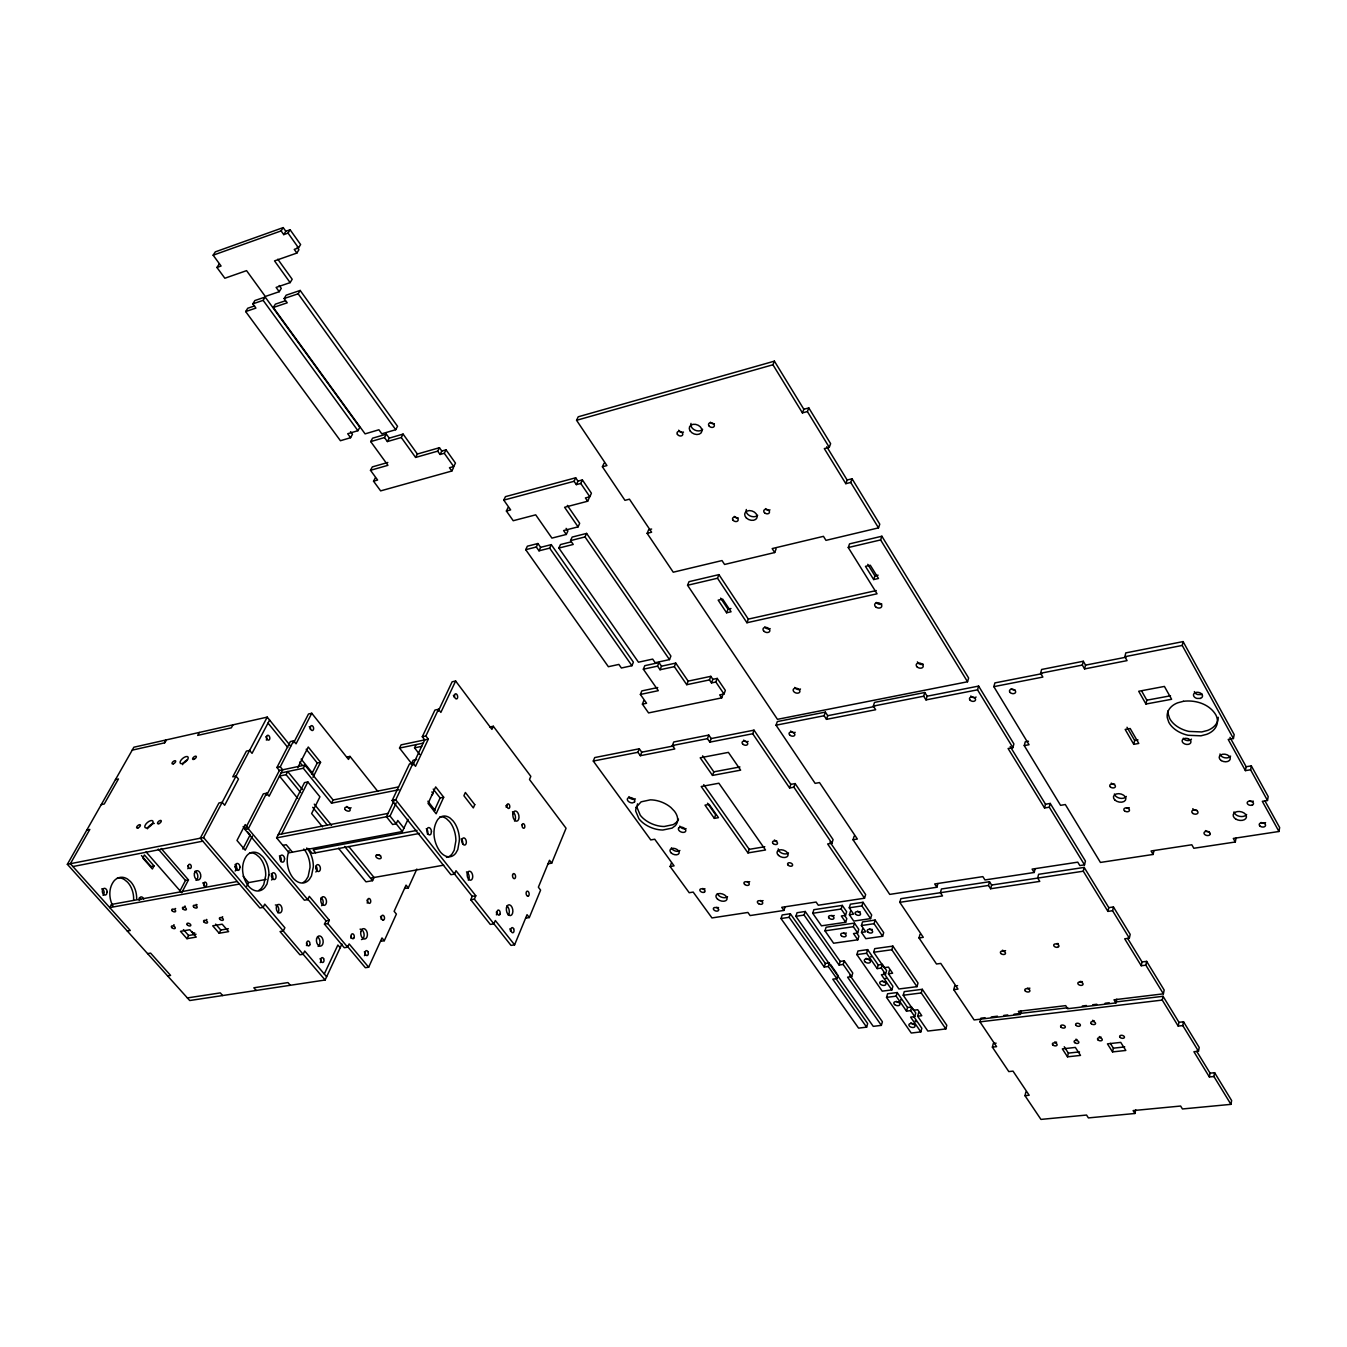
<?xml version="1.0" encoding="UTF-8"?>
<svg xmlns="http://www.w3.org/2000/svg" width="1347" height="1347" viewBox="0 0 1347 1347"><rect width="100%" height="100%" fill="white"/><g stroke="black" fill="none" stroke-linecap="round" stroke-linejoin="round"><path stroke-width="1.5" d="M637.485 803.822L637.013 807.442L640.28 815.238A21.889 13.79 21.1 0 0 664.172 826.502L673.365 824.6L676.548 822.242A21.889 13.79 21.1 0 0 678.467 819.161M136.619 899.207L136.653 899.072A18.875 13.251 80.4 0 0 130.541 881.595L127.393 878.985A18.875 13.251 80.4 0 0 114.242 880.669C108.45 887.707 108.737 898.213 112.862 905.992L111.481 904.443L109.764 907.592L239.446 884.053M133.622 899.762L133.639 899.611A18.858 13.251 80.4 0 0 127.527 882.15L124.379 879.557A18.858 13.251 80.4 0 0 117.442 877.907M1028.451 741.254L1025.252 741.827L1024.242 745.598L1060.56 805.338L1065.325 804.546L1100.432 862.434L1153.099 854.453L1151.062 850.984L1191.809 844.771L1193.829 848.273L1235.3 841.993L1233.296 838.44L1278.96 831.486L1279.65 827.58L1265.001 800.977M1025.875 1092.013L1024.983 1095.683L1040.945 1119.408L1086.541 1115.047L1088.41 1117.909L1134.949 1113.481L1133.08 1110.585L1180.612 1106.039L1182.447 1108.968L1230.939 1104.355L1231.629 1100.55L1214.624 1072.7L1210.077 1073.172L1196.692 1051.3M1230.939 1104.355L1213.916 1076.506L1214.624 1072.7M1278.96 831.486L1262.324 801.313L1267.476 800.488L1268.201 796.599L1251.329 765.887L1246.16 766.746L1245.403 770.636L1250.588 769.777L1251.329 765.887M1213.916 1076.506L1209.37 1076.96L1210.077 1073.172M1235.3 841.993L1236.041 838.12M1209.37 1076.96L1193.913 1051.721L1198.476 1051.232L1199.2 1047.444L1183.542 1021.784L1178.962 1022.306L1163.05 996.292L1115.434 1002.016M1198.476 1051.232L1182.784 1025.572L1183.542 1021.784M1182.784 1025.572L1178.204 1026.094L1178.962 1022.306M1245.403 770.636L1228.211 739.436L1233.414 738.526L1234.189 734.637L1183.104 641.593L1125.789 652.891L1124.863 656.713L1127.069 660.619L1084.571 668.92L1082.331 665.064L1083.308 661.259L1041.618 669.476L1040.608 673.247L1042.864 677.07L993.833 686.65L1029.041 744.723L1024.242 745.598M1178.204 1026.094L1162.259 1000.08L1163.05 996.292M957.565 985.634L954.737 985.987L953.743 989.658L974.1 1019.932L1020.386 1014.392L1018.383 1011.344L1065.679 1005.637L1067.666 1008.718L1115.956 1002.909L1114.003 999.794L1163.387 993.833L1164.162 990.045L1146.651 961.371L1142.037 961.96L1127.607 938.371M1134.949 1113.481L1135.706 1109.76M1163.387 993.833L1145.842 965.159L1146.651 961.371M1145.842 965.159L1141.229 965.748L1142.037 961.96M1153.099 854.453L1153.941 850.63M1112.555 1051.906L1107.436 1043.858L1120.738 1042.393L1125.839 1050.458L1112.555 1051.906L1113.38 1048.168L1110.298 1043.336M1141.229 965.748L1124.694 938.792L1129.342 938.169L1130.184 934.38L1113.447 906.969L1108.783 907.625L1084.183 867.417L1038.621 874.304L1037.678 878.059L1039.783 881.393L990.617 888.751L988.496 885.45L989.489 881.729L941.435 888.986L940.391 892.674L942.53 895.923L899.796 902.322L900.874 898.668L988.496 885.45M1115.956 1002.909L1116.781 999.154M1233.414 738.526L1182.245 645.449L1183.104 641.593M1129.342 938.169L1112.588 910.74L1113.447 906.969M1112.588 910.74L1107.924 911.397L1108.783 907.625M1067.514 1056.823L1062.328 1048.875L1075.361 1047.427L1080.513 1055.408L1067.514 1056.823L1068.356 1053.118L1064.231 1046.754M1145.943 704.026L1138.703 691.264L1164.414 686.431L1171.621 699.278L1145.943 704.026L1146.836 700.187L1141.667 691.078M1133.77 744.335L1125.166 729.417L1130.184 728.525L1138.787 743.443L1133.77 744.335L1134.662 740.496L1127.018 727.262M854.166 836.1L853.021 839.737L889.744 894.391L936.838 887.252L934.683 883.969L982.839 876.628L984.977 879.945L1034.193 872.486L1032.088 869.118L1077.752 862.164L1079.839 865.565L1084.52 864.858L1085.429 861.07L1050.239 803.435L1045.508 804.226L1044.548 807.981L1049.279 807.207L1050.239 803.435M1107.924 911.397L1083.291 871.206L1084.183 867.417M1020.386 1014.392L1021.295 1010.688M1034.193 872.486L1035.136 868.748M1024.983 1095.683L1029.175 1095.246L1013.011 1071.134L1008.802 1071.589L992.385 1047.158L993.311 1043.487L996.123 1043.167M1084.571 668.92L1085.547 665.132L1083.308 661.259M992.385 1047.158L996.595 1046.67L979.959 1021.851L980.902 1018.18L985.044 1017.692M990.617 888.751L991.611 885.03L989.489 881.729M917.644 1016.227L927.847 1031.061L945.83 1028.94L946.806 1025.303L922.291 989.304L904.258 991.628L903.214 995.248L913.552 1010.267L917.694 1009.745L921.786 1015.722L917.644 1016.227L918.671 1012.607M1044.548 807.981L1008.095 748.511L1012.877 747.652L1013.887 743.898L978.612 686.094L927.14 696.197L925.995 699.901L977.535 689.832L978.612 686.094M920.826 1031.903L910.623 1017.103L914.748 1016.598L910.639 1010.62L906.497 1011.142L907.524 1007.522L897.203 992.537L887.589 993.766L886.528 997.386L911.246 1033.031L920.826 1031.903L921.836 1028.283L913.906 1016.766M914.748 1016.598L915.758 1012.978L912.677 1008.499M945.83 1028.94L921.264 992.941L922.291 989.304M888.448 973.78L898.904 988.984L916.987 986.661L918.014 983.024L892.876 946.116L874.725 948.642L873.647 952.262L884.238 967.668L888.414 967.095L892.623 973.224L888.448 973.78L889.508 970.16M910.639 1010.62L911.666 1007L907.524 1007.522M936.838 887.252L937.882 883.565M993.833 686.65L994.894 682.912L1041.837 673.702M953.743 989.658L958.003 989.102L940.778 963.425L936.502 963.997L919.008 937.95L920.052 934.296M906.497 1011.142L896.159 996.157L897.203 992.537M881.359 1025.37L847.583 977.164L851.674 976.626L843.171 964.469L839.08 965.024L840.191 961.438L805.253 911.481L797.054 912.727L795.875 916.297L873.243 1026.363L881.359 1025.37L882.403 1021.784L849.89 975.295M891.849 989.91L881.376 974.723L885.535 974.167L881.325 968.055L877.166 968.611L878.227 965.008L867.653 949.635L857.972 950.982L856.877 954.585L882.218 991.156L891.849 989.91L892.893 986.29L883.598 972.803M967.533 681.767L968.628 678.029L881.881 536.241L849.553 543.868L848.256 547.539L877.049 593.791L746.945 622.735L717.513 578.233L718.928 574.63L689.007 581.685L687.559 585.272L777.455 719.332L967.533 681.767L880.618 539.928L881.881 536.241M866.626 1027.155L832.766 979.151L836.824 978.612L828.304 966.506L824.246 967.062L825.357 963.475L790.335 913.737L782.186 914.967L781.007 918.536L858.578 1028.131L866.626 1027.155L867.67 1023.568L836.285 979M916.987 986.661L891.815 949.753L892.876 946.116M885.535 974.167L886.595 970.547L882.386 964.435L878.227 965.008M881.325 968.055L882.386 964.435M861.524 932.427L865.818 938.674L882.622 936.283L883.699 932.646L875.129 920.068L862.518 921.92L861.407 925.541L865.717 931.821L861.524 932.427L862.636 928.807M882.622 936.283L874.051 923.705L875.129 920.068M877.166 968.611L866.559 953.255L867.653 949.635M851.674 976.626L852.769 973.022L844.283 960.866L840.191 961.438M849.401 914.781L853.745 921.079L870.566 918.62L871.677 914.983L863.023 902.288L850.378 904.191L849.25 907.811L853.594 914.158L849.401 914.781L850.529 911.161M857.786 939.802L853.493 933.572L857.669 932.983L858.763 929.363L854.453 923.099L826.098 927.241L824.97 930.844L833.625 943.237L857.786 939.802L858.898 936.199L856.743 933.084M870.566 918.62L861.912 905.908L863.023 902.288M671.429 863.006L670.116 866.525L689.209 892.724L693.183 892.084L711.974 917.93L747.888 912.458L750.111 915.556L783.92 910.437L781.715 907.306L816.097 902.052L818.286 905.218L864.521 898.213L865.65 894.576L829.971 842.027M836.824 978.612L837.935 975.026M925.995 699.901L923.672 696.214L924.817 692.493L874.506 702.41L873.327 706.097L875.668 709.734L826.486 719.349L824.128 715.745L825.357 712.108L777.32 721.571L776.04 725.191L815.137 783.365L819.498 782.573L857.349 839.029L853.021 839.737M857.669 932.983L853.341 926.719L854.453 923.099M843.171 964.469L844.283 960.866M845.68 922.274L841.336 915.977L845.529 915.354L846.657 911.734L842.296 905.403L813.874 909.696L812.729 913.283L821.468 925.827L845.68 922.274L846.808 918.654L844.636 915.505M828.304 966.506L829.415 962.92L825.357 963.475M845.529 915.354L841.168 909.023L842.296 905.403M864.521 898.213L827.647 843.946L831.924 843.239L833.086 839.619L795.134 783.584L790.824 784.375L789.595 787.978L793.905 787.204L795.134 783.584M289.1 850.664C285.396 859.807 287.248 870.869 293.461 878.48A19.818 12.83 80 0 0 309.322 879.456L311.46 875.988L313.346 866.794A19.818 12.83 80 0 0 307.116 848.408L306.678 848.038M839.08 965.024L804.092 915.068L805.253 911.481M824.246 967.062L789.157 917.307L790.335 913.737M783.92 910.437L785.116 906.868M873.681 579.564L865.464 566.346L870.297 565.252L878.497 578.469L873.681 579.564L874.927 575.876L867.754 564.326M826.486 719.349L827.715 715.695L825.357 712.108M651.628 529.034L648.648 529.792L647.132 533.345L673.247 572.206L722.009 560.571L724.568 564.46L774.71 552.539L772.168 548.583L823.455 536.342L825.98 540.366L878.513 527.872L879.776 524.185L852.062 478.774L847.128 480.02L845.815 483.674L850.732 482.445L852.062 478.774M747.972 852.92L701.215 786.513L718.877 783.23L765.517 849.991L747.972 852.92L749.218 849.351L703.74 784.644M752.72 733.745L754.017 730.158L711.182 738.56L709.852 742.13L752.72 733.745L789.595 787.978M714.365 818.387L705.003 805.136L709.145 804.395L718.49 817.663L714.365 818.387L715.661 814.834L707.495 803.233M712.512 775.417L700.187 757.789L728.39 752.384L740.648 770.147L712.512 775.417L713.826 771.848L702.646 755.835M845.815 483.674L824.313 448.602L829.264 447.322L830.628 443.668L808.806 407.922L803.839 409.269L802.425 412.889L807.392 411.559L808.806 407.922M746.945 622.735L748.309 619.115L718.928 574.63M774.71 552.539L776.091 548.919M643.815 700.608L642.401 704.144L648.564 712.917L721.706 697.881L723.053 694.294M721.706 697.881L719.668 694.9L724.013 694.008L725.36 690.422L717.21 678.417L712.866 679.343L711.502 682.912L715.846 682.003L717.21 678.417M709.852 742.13L707.444 738.661L708.791 735.075L673.753 741.978L672.372 745.531L674.796 748.966L640.33 755.701L637.906 752.3L639.303 748.78L641.728 752.182L640.33 755.701M709.448 679.915L710.829 676.329L688.149 681.127L686.751 684.697L709.448 679.915L711.502 682.912M726.589 612.784L718.17 600.139L722.666 599.112L731.067 611.774L726.589 612.784L727.969 609.198L720.628 598.135M660.047 669.745L661.478 666.193L658.986 662.572L657.555 666.125L660.047 669.745L674.342 666.664L675.756 663.094L688.149 681.127M669.493 659.609L670.907 656.056L586.602 533.412L572.138 537.083L570.556 540.602L573.233 544.457L558.87 548.061L638.461 662.202L652.672 659.104L655.181 662.724L669.493 659.609L585.019 536.931L586.602 533.412M647.132 533.345L651.611 532.217L629.453 499.181L624.957 500.343L602.412 466.786L606.925 465.574L576.567 420.298L772.942 364.768L774.407 361.148L803.839 409.269M642.401 704.144L646.577 703.269L640.381 694.446L641.812 690.91L657.74 687.542M640.381 694.446L658.313 690.674L643.344 669.206L644.792 665.671L658.986 662.572M537.941 543.514L527.351 546.208L525.717 549.694L608.373 666.714L618.862 664.425L621.388 668.011L631.945 665.704L633.393 662.168L551.277 544.643L540.618 547.337L539.002 550.822L536.325 547L537.941 543.514L540.618 547.337M670.116 866.525L674.089 865.852L654.726 839.232L650.753 839.922L593.286 761.055L594.717 757.57L639.303 748.78M525.751 918.132L529.304 917.56L540.602 890.114L538.362 887.218L549.492 860.262L551.698 863.158L548.195 863.764M551.698 863.158L566.06 828.253L529.489 779.492L530.836 776.377L493.322 726.269L489.82 727.01M493.036 922.678L511.001 945.392L514.588 944.853L527.047 914.664L529.304 917.56M496.403 914.866L496.504 914.613A2.593 1.532 81 0 0 496.336 912.054M493.322 726.269L491.924 729.4L455.64 681.01L440.856 712.428L438.482 709.297L425.888 735.984L428.295 739.133L415.516 766.325L413.058 763.177L409.471 763.917L392.145 800.539L450.908 874.708L454.511 874.085L455.993 870.701L475.811 895.772L472.208 896.361L470.743 899.745L490.308 924.446L493.894 923.874L495.326 920.489L514.588 944.853M470.743 899.745L474.346 899.156L475.811 895.772M602.412 466.786L604.012 463.25M508.072 507.533L506.388 511.018L513.224 520.717L535.702 514.84L551.933 538.11L566.296 534.456L563.602 530.566L578.082 526.862L564.595 507.28L587.662 501.236L589.262 497.717M587.662 501.236L585.406 497.935L589.834 496.774L591.417 493.238L582.392 479.936L577.964 481.132L576.348 484.634L574.075 481.3L575.691 477.798L577.964 481.132M578.082 526.862L579.681 523.343L567.34 505.394M558.87 548.061L560.47 544.558L571.229 541.848M347.122 945.998L365.357 967.718L368.657 967.213L381.992 937.95L384.299 940.711L396.388 914.074L394.132 911.313L406.053 885.131L408.293 887.892L416.863 869.051M566.296 534.456L567.895 530.937L566.11 528.361M434.239 810.793L440.115 797.929L443.702 797.239L435.67 786.917L428.06 803.452L436.142 813.79L443.702 797.239M539.002 550.822L549.66 548.128L551.277 544.643M576.348 484.634L580.776 483.455L582.392 479.936M398.443 786.951L333.096 799.983L304.893 765.113L279.401 770.484L276.943 767.487L280.26 766.78L282.702 769.777L269.114 796.195L266.639 793.198L263.322 793.871L244.952 829.449L304.388 900.217L307.722 899.628L309.305 896.344L329.358 920.287L326.041 920.86L324.475 924.126L344.293 947.732L347.627 947.194L349.142 943.91L368.657 967.213M322.505 826.856L311.628 813.537L319.929 796.818L307.84 781.917L304.506 782.607L276.606 837.868L289.049 852.803L402.349 831.537L408.023 819.33M324.29 974.016L337.878 945.022L340.185 947.766M290.632 746.07L267.228 717.109L133.875 747.215L67.35 864.303L189.725 1000.535L325.115 980.01L341.936 943.994M338.552 848.307L365.963 881.83L372.563 880.669L374.045 877.486L348.806 846.522M427.487 834.349L427.858 832.261A3.687 2.239 79.7 0 0 426.544 828.944L426.258 828.708M394.301 800.118L386.454 816.737L392.634 824.499L396.203 823.808L397.769 820.458L403.915 828.186M411.323 764.052L413.125 760.264L416.661 759.523M392.145 800.539L395.765 799.832L413.058 763.177M412.805 765.18L424.726 739.89L422.301 736.742L434.929 710.071L438.482 709.297M438.179 711.351L452.121 681.801L455.64 681.01M276.606 837.868L390.024 816.063L396.237 802.863M576.567 420.298L578.217 416.795L774.407 361.148M419.641 754.438L414.539 747.854L416.071 744.622M324.475 924.126L327.809 923.571L329.358 920.287M306.426 945.577L306.544 945.341A2.458 1.6 81.6 0 0 306.426 942.9M412.283 764.439L399.537 748.073L401.086 744.857L428.295 739.133M506.388 511.018L510.648 509.89L503.778 500.124L505.462 496.639L575.691 477.798M281.085 772.925L303.294 768.261L331.53 803.149L333.096 799.983M377.901 791.531L350.001 756.408L348.503 759.439L311.763 713.253L308.497 713.994L293.68 742.736M312.992 777.337L320.552 762.318L308.261 747.013L297.738 767.655M281.641 833.945L307.84 781.917M311.595 774.272L317.269 763.008L320.552 762.318M303.294 768.261L304.893 765.113M246.72 886.242L248.555 882.605L266.134 879.423M375.375 477.781L373.54 481.199L380.645 490.88L451.817 471.029L449.46 467.729L453.703 466.55L455.454 463.099L446.042 449.831L441.816 451.043L440.048 454.478L437.674 451.144L439.459 447.709L441.816 451.043M451.817 471.029L453.569 467.577M219.174 933.235L228.653 931.619L222.188 924.194L212.708 925.81L219.174 933.235L220.807 930.019L228.384 928.74M242.864 849.031L250.138 834.887L247.797 832.109M252.461 836.032L245.205 850.176L236.988 840.461L245.221 824.549L247.545 827.327M297.721 798.401L279.469 776.074L286.103 774.693L287.719 771.528L302.334 789.46M244.952 829.449L248.286 828.792L266.639 793.198M280.26 766.78L293.629 740.833L296.054 743.813L311.763 713.253M266.706 795.117L279.401 770.484M440.048 454.478L444.274 453.282L446.042 449.831M280.85 861.575L281.254 859.554A3.553 2.324 79.9 0 0 279.957 856.372L279.368 855.934M186.947 938.674L196.258 937.091L189.792 929.733L180.481 931.333L186.947 938.674L188.597 935.492L196.039 934.229M276.943 767.487L290.346 741.54L293.629 740.833M417.385 454.023L403.107 434.088L401.288 437.506L415.6 457.441L417.385 454.023L439.459 447.709M161.202 848.509L188.462 879.911L181.71 892.724L146.048 851.893M67.35 864.303L203.549 837.565L267.228 717.109M269.602 720.056L252.041 753.36L249.633 750.414L246.417 751.104L232.795 776.815L236.028 776.141L238.47 779.088L224.68 805.27L222.188 802.307L218.938 802.98L200.282 838.204L259.887 907.962L263.136 907.39L264.753 904.14L284.874 927.746L283.274 930.996L280.041 931.535L299.91 954.804L303.159 954.282L304.708 951.033L326.631 976.76M179.69 891.445L185.482 880.45L188.462 879.911M232.947 724.854L231.347 727.835L197.689 735.395L199.305 732.448M373.54 481.199L377.615 480.037L370.492 470.305L372.328 466.904L387.818 462.476M389.232 438.145L386.353 434.155L384.501 437.556L387.38 441.563L389.232 438.145L403.107 434.088M395.698 429.71L397.533 426.292L300.179 290.447L286.187 295.178L284.15 298.529L287.231 302.806L273.323 307.486L365.088 433.869L378.894 429.777L381.79 433.801L395.698 429.71L298.158 293.798L300.179 290.447M154.029 865.936L152.379 868.983L142.765 857.988L144.415 854.958L154.029 865.936L151.032 866.508L141.435 855.53M370.492 470.305L387.936 465.321L370.711 441.597L372.563 438.196L386.353 434.155M350.59 437.708L347.694 433.734L357.932 430.703L359.801 427.319L265.191 297.03L254.886 300.533L252.832 303.85L255.913 308.093L245.659 311.561L340.421 440.722L350.59 437.708L352.459 434.323L350.54 431.68M164.57 742.854L166.22 739.924M166.287 739.907L164.654 742.837L132.208 750.144M273.323 307.486L275.377 304.153L285.295 300.802M219.09 264.164L216.951 267.481L224.848 278.24L246.568 270.646L265.308 296.458L279.216 291.71L276.118 287.416L290.127 282.617L292.181 279.267L277.802 259.213M279.216 291.71L281.27 288.376L279.199 285.513M290.127 282.617L274.535 260.88L296.862 253.068L294.252 249.397L298.529 247.899L300.6 244.548L290.11 229.765L285.833 231.297L283.746 234.631L281.119 230.909L283.207 227.592L285.833 231.297M296.862 253.068L298.916 249.717L297.182 247.276M252.832 303.85L263.136 300.347L265.191 297.03M245.659 311.561L247.73 308.244L254.549 305.921M283.746 234.631L288.039 233.098L290.11 229.765M216.951 267.481L221.076 266.016L213.146 255.189L215.301 251.872L283.207 227.592M635.414 798.923L633.881 799.394A3.889 2.458 21.6 0 1 628.998 796.919L628.897 796.633M213.146 255.189L281.119 230.909M284.15 298.529L298.158 293.798M370.711 441.597L384.501 437.556M387.38 441.563L401.288 437.506M415.6 457.441L437.674 451.144M503.778 500.124L574.075 481.3M525.717 549.694L536.325 547M570.556 540.602L585.019 536.931M687.559 585.272L717.513 578.233M848.256 547.539L880.618 539.928M727.969 609.198L730.966 608.524M874.927 575.876L878.126 575.152M748.309 619.115L876.257 590.558M115.455 779.61L118.452 778.97L104.241 803.991L101.244 804.63M643.344 669.206L657.555 666.125M661.478 666.193L675.756 663.094M422.301 736.742L425.888 735.984M346.751 757.098L350.001 756.408M399.537 748.073L423.211 743.123M414.539 747.854L421.678 746.356M86.797 830.072L89.811 829.449L70.381 863.713L130.305 930.508L127.291 931.03M331.53 803.149L398.965 789.746M593.286 761.055L637.906 752.3M672.372 745.531L707.444 738.661M776.04 725.191L824.128 715.745M873.327 706.097L923.672 696.214M1040.608 673.247L1082.331 665.064M1124.863 656.713L1182.245 645.449M641.728 752.182L674.14 745.817M827.715 715.695L874.557 706.502M1085.547 665.132L1125.974 657.201M72.923 866.542L202.808 841.168M278.273 834.601L388.02 813.403M282.836 845.344L286.221 844.704L292.417 852.163M713.826 771.848L739.941 766.948M417.031 830.392L313.161 849.822L315.602 852.769M419.439 833.439L312.251 853.409L308.244 848.559M1146.836 700.187L1170.509 695.793M111.481 904.443L236.988 881.561M1134.662 740.496L1137.996 739.907M371.57 877.924L443.735 865.161M405.026 888.448L408.293 887.892M749.218 849.351L764.793 846.741M147.581 953.609L150.595 953.12L170.614 975.43L167.6 975.902M705.02 888.852L704.717 888.902A2.728 1.684 20.1 0 1 702.696 888.464M380.999 941.25L384.299 940.711M187.368 997.925L220.285 992.891L222.642 995.551M991.611 885.03L1083.291 871.206M812.729 913.283L841.168 909.023M849.25 907.811L861.912 905.908M781.007 918.536L789.157 917.307M795.875 916.297L804.092 915.068M824.97 930.844L853.341 926.719M861.407 925.541L874.051 923.705M919.008 937.95L923.284 937.344L899.796 902.322M856.877 954.585L866.559 953.255M873.647 952.262L891.815 949.753M886.528 997.386L896.159 996.157M903.214 995.248L921.264 992.941M991.257 1016.951L997.453 1016.194M1003.667 1015.453L1007.809 1014.948M1014.022 1014.207L1067.834 1007.741M1082.314 1005.99L1086.457 1005.502M1092.67 1004.744L1096.812 1004.256M1105.096 1003.262L1109.221 1002.757M979.959 1021.851L1162.259 1000.08M1068.356 1053.118L1079.503 1051.889M1113.38 1048.168L1124.745 1046.922M885.518 981.744L884.794 981.811A3.182 1.919 17.2 0 1 882.437 981.222M1058.304 943.59L1057.648 943.624A2.677 1.667 14.4 0 1 1056.957 943.523M235.153 864.488L235.456 864.69A3.502 2.34 80 0 1 236.735 867.838L236.129 870.196A3.502 2.34 80 0 1 235.102 870.953M183.428 929.615L188.597 935.492M256.166 990.466L253.825 987.789L287.972 982.586L290.312 985.28M158.222 849.081L185.482 880.45M215.638 924.093L220.807 930.019M234.967 866.643L237.678 869.842M243.117 876.224L248.555 882.605M203.549 837.565L325.115 980.01M307.318 898.533L326.041 920.86M248.286 828.792L307.722 899.628M327.809 923.571L347.627 947.194M243.15 826.57L245.474 829.348M314.272 804.142L331.547 825.324M286.103 774.693L300.735 792.625M312.706 807.291L327.338 825.223M344.63 846.421L372.563 880.669M268.019 723.053L287.77 747.45M299.606 762.082L302.25 765.332M301.139 759.085L312.975 773.717M306.207 749.252L317.269 763.008M390.024 816.063L402.349 831.537M453.636 872.89L472.208 896.361M395.765 799.832L454.511 874.085M474.346 899.156L493.894 923.874M427.891 801.229L435.081 810.406M433.229 789.089L440.115 797.929M263.136 300.347L357.932 430.703M288.039 233.098L298.529 247.899M444.274 453.282L453.703 466.55M830.493 964.435L836.857 973.511M549.66 548.128L631.945 665.704M708.791 735.075L711.182 738.56M674.342 666.664L686.751 684.697M580.776 483.455L589.834 496.774M715.846 682.003L724.013 694.008M710.829 676.329L712.866 679.343M793.905 787.204L831.924 843.239M754.017 730.158L790.824 784.375M320.047 958.677L320.367 959.165A2.475 1.6 81.9 0 1 320.249 962.583M364.347 951.807L364.599 952.194A2.492 1.583 81.8 0 1 364.498 955.646M509.789 928.891L510.042 929.295A2.593 1.532 81.3 0 1 510.479 931.232M924.817 692.493L927.14 696.197M807.392 411.559L829.264 447.322M850.732 482.445L878.513 527.872M977.535 689.832L1012.877 747.652M1049.279 807.207L1084.52 864.858M826.755 446.716L847.128 480.02M1010.199 746.507L1045.508 804.226M772.942 364.768L802.425 412.889M1250.588 769.777L1267.476 800.488M1229.996 737.381L1246.16 766.746M1194.402 691.583L1194.486 692.004A4.546 3.132 11 0 0 1197.702 694.547L1201.12 694.564A4.546 3.132 11 0 0 1202.046 694.143M139.229 900.419L139.212 899.543A3.334 2.324 80.6 0 1 141.132 896.9A3.334 2.324 80.6 0 1 143.674 899.156M1094.37 1020.858A2.458 1.482 14 0 1 1092.569 1020.302M846.371 933.067A2.795 1.701 17.8 0 1 843.744 932.932M872.25 929.396A2.812 1.734 17.4 0 1 869.522 928.807M976.12 697.039A3.132 2.138 15.6 0 1 970.833 695.978M834.248 915.522A2.795 1.734 18 0 1 831.587 915.404M860.177 911.734A2.829 1.751 17.6 0 1 857.45 911.144M795.201 732.33A2.98 1.97 19.1 0 1 790.672 730.966M1101.071 1037.106A2.458 1.465 14 0 1 1099.287 1036.55M1077.078 1039.648A2.441 1.448 14.3 0 1 1075.933 1039.177M1056.604 1042.174A2.425 1.431 14.7 0 1 1054.785 1041.904M1029.899 988.159A2.627 1.583 15 0 1 1027.374 988.008M1082.382 981.626A2.66 1.616 14.1 0 1 1080.378 981.34M1005.552 950.645A2.643 1.633 15.3 0 1 1002.404 950.224M738.173 517.871A2.93 2.105 21.3 0 1 734.3 516.389M757.671 515.261A6.449 4.63 21 0 1 749.824 515.8A6.449 4.63 21 0 1 746.322 509.503M769.996 509.89A2.963 2.138 20.6 0 1 765.5 508.594M683.501 432.067A2.997 2.189 23.3 0 1 678.669 430.198M702.629 429.306A6.583 4.832 22.9 0 1 694.682 429.996A6.583 4.832 22.9 0 1 691.011 423.396M714.398 423.749A3.031 2.223 22.6 0 1 710.425 422.183M776.832 840.966A2.627 1.667 19.1 0 1 774.39 839.989M788.5 852.954A5.725 3.603 18.9 0 1 782.203 853.325A5.725 3.603 18.9 0 1 778.246 848.863M749.707 881.679A2.795 1.734 19.4 0 1 747.08 881.578M727.565 896.765A5.809 3.57 19.8 0 1 721.975 897.338A5.809 3.57 19.8 0 1 717.345 893.617M718.54 907.558A2.745 1.667 19.8 0 1 716.537 907.289M763.109 900.604A2.778 1.701 19.2 0 1 760.516 900.486M679.898 850.479A4.816 2.997 20.7 0 1 675.302 851.018A4.816 2.997 20.7 0 1 671.429 847.886M686.061 828.59A3.889 2.441 20.6 0 1 679.797 826.098M770.13 628.578A3.553 2.441 20 0 1 764.742 626.995M923.2 664.155A3.603 2.475 16.7 0 1 917.408 661.865M881.83 604.028A3.654 2.559 17.7 0 1 876.274 602.412M800.488 689.007A3.485 2.357 19.1 0 1 799.865 689.344L799.091 689.512A3.485 2.357 19.1 0 1 794.679 687.408M913.838 1023.872A3.149 1.869 16.8 0 1 910.875 1022.861M915.084 1020.891A3.149 1.869 16.8 0 1 915.909 1021.885M900.469 1001.612A3.165 1.886 17 0 1 896.21 1001.36M900.655 999.71A3.165 1.886 17 0 1 900.924 1000.232M885.349 978.292A3.182 1.919 17.2 0 1 886.006 978.713M869.859 959.434A3.199 1.936 17.4 0 1 866.138 958.289M870.751 956.488A3.199 1.936 17.4 0 1 871.206 957.01M1014.914 689.849A3.165 2.172 14.8 0 1 1011.227 688.755M1129.308 807.729A2.862 1.886 12.8 0 1 1126.53 807.678M1126.311 796.431A6.297 4.142 12.9 0 1 1119.828 798.215A6.297 4.142 12.9 0 1 1114.407 793.972M1114.626 784.106A2.879 1.903 13 0 1 1111.275 783.112M1218.227 717.278A25.374 17.258 11.2 0 1 1207.552 730.444L1201.76 731.943L1188.896 731.421A25.374 17.258 11.2 0 1 1169.634 718.389L1168.135 713.809A25.374 17.258 11.2 0 1 1168.085 710.778M1191.455 739.133A4.462 3.014 11.4 0 1 1187.364 740.564A4.462 3.014 11.4 0 1 1183.289 738.24M1230.619 756.105A5.607 3.755 10.8 0 1 1224.726 757.755A5.607 3.755 10.8 0 1 1219.995 753.966M1209.067 831.655A3.149 2.037 11.5 0 1 1205.413 830.577M1196.877 810.288A3.165 2.071 11.6 0 1 1192.802 808.688M1246.649 814.497A6.718 4.395 10.8 0 1 1239.594 816.366A6.718 4.395 10.8 0 1 1233.953 811.904M1253.266 801.095A3.182 2.088 10.5 0 1 1252.609 801.347L1251.834 801.465A3.182 2.088 10.5 0 1 1249.46 800.977M1265.574 822.613A3.199 2.088 10.4 0 1 1261.129 822.478M748.174 741.422A2.947 1.936 19.9 0 1 743.712 740.092M367.041 900.099A2.475 1.566 80.8 0 1 367.192 903.079M360.036 929.161A5.253 3.317 81.4 0 1 364.044 933.976A5.253 3.317 81.4 0 1 361.467 939.566M350.894 936.317A2.492 1.583 81.5 0 1 350.826 938.169M380.511 916.381A2.475 1.549 81.1 0 1 381.15 919.311M321.209 897.708A4.378 2.812 80.8 0 1 323.162 901.884A4.378 2.812 80.8 0 1 321.613 905.706M303.799 849.031A19.801 12.847 80 0 1 310.029 867.401L308.126 876.577L306.005 880.046A19.801 12.847 80 0 1 303.26 882.42M316.074 866.087A3.502 2.256 80.2 0 1 315.838 871.964M309.221 726.639A2.492 1.6 77.5 0 1 310.349 729.4M505.883 805.59A2.357 1.381 79.4 0 1 506.27 807.341M512.483 811.77A5.152 2.997 79.6 0 1 515.278 815.878A5.152 2.997 79.6 0 1 514.537 821.03M506.977 905.925A5.455 3.199 81 0 1 508.307 915.27M466.466 871.93A4.546 2.728 80.4 0 1 468.975 875.499A4.546 2.728 80.4 0 1 468.285 880.096M439.913 816.753A20.592 12.426 79.8 0 1 446.514 818.74L449.578 821.653A20.592 12.426 79.8 0 1 455.892 840.764L454.192 850.26L452.171 853.83A20.592 12.426 79.8 0 1 446.463 857.382M461.196 838.945A3.637 2.172 79.9 0 1 462.678 843.794M453.383 695.321A2.593 1.532 77.6 0 1 454.091 697.14M431.848 791.985A2.997 1.818 24.6 0 1 431.579 794.983M351.112 807.779A2.93 1.751 25.6 0 1 346.751 806.432M380.612 855.564A2.879 1.701 24.8 0 1 378.574 854.773M197.15 904.814A2.155 1.195 26.6 0 1 196.123 904.409M185.347 906.329A2.138 1.179 26.6 0 1 184.893 906.009M206.95 919.681A2.138 1.179 26.3 0 1 206.445 919.429M222.743 916.937A2.155 1.195 26.2 0 1 222.238 916.684M174.251 925.019A2.122 1.162 26.6 0 1 173.814 924.699M175.649 908.636A2.138 1.179 26.7 0 1 175.127 908.484M182.586 764.641A4.95 2.256 -39.4 0 1 187.486 759.792M147.395 828.809A5.085 2.34 -40.2 0 1 154.299 823.421M187.957 865.767A2.172 1.482 79.9 0 1 187.805 868.731M194.81 871.307A4.731 3.216 80.1 0 1 197.773 875.634A4.731 3.216 80.1 0 1 195.989 880.349M202.774 882.891A2.155 1.465 80.3 0 1 203.666 885.77M101.665 888.919A3.384 2.391 80.3 0 1 102.288 889.104L102.877 889.491A3.384 2.391 80.3 0 1 104.174 892.522L103.517 894.812A3.384 2.391 80.3 0 1 103.029 895.284M139.33 897.792A3.334 2.324 80.6 0 1 140.677 899.695M194.675 932.831A2.374 1.616 81.3 0 1 192.133 931.669M317.639 936.889A5.186 3.351 81.6 0 1 319.963 941.822A5.186 3.351 81.6 0 1 318.111 946.402M275.36 904.982A4.327 2.846 80.9 0 1 278.509 907.878A4.327 2.846 80.9 0 1 277.852 912.828M249.565 852.836A19.565 12.965 80.1 0 1 256.385 854.638L259.516 857.349A19.565 12.965 80.1 0 1 265.713 875.499L263.759 884.575L261.604 888.01A19.565 12.965 80.1 0 1 258.809 890.384M271.269 873.664A3.452 2.273 80.2 0 1 272.835 876.981A3.452 2.273 80.2 0 1 271.555 879.978M265.898 736.674A2.475 1.616 77.5 0 1 266.352 740.109M1210.212 833.574L1210.212 834.113A3.149 2.037 11.5 0 1 1205.43 835.005A3.149 2.037 11.5 0 1 1205.464 831.52A3.149 2.037 11.5 0 1 1210.212 833.574M431.461 831.587L430.922 834.062A3.687 2.239 79.7 0 1 427.673 833.54L427.268 832.732A3.687 2.239 79.7 0 1 427.235 828.725A3.687 2.239 79.7 0 1 429.575 827.816L430.148 828.27A3.687 2.239 79.7 0 1 431.461 831.587M284.587 858.931L283.998 861.322A3.553 2.324 79.9 0 1 280.647 860.868L280.243 860.093A3.553 2.324 79.9 0 1 280.277 856.221A3.553 2.324 79.9 0 1 282.702 855.311L283.291 855.749A3.553 2.324 79.9 0 1 284.587 858.931M240.002 867.232L239.396 869.59A3.502 2.34 80 0 1 236.028 869.152L235.624 868.394A3.502 2.34 80 0 1 235.658 864.572A3.502 2.34 80 0 1 238.116 863.663L238.705 864.084A3.502 2.34 80 0 1 240.002 867.232M107.188 891.967L106.531 894.256A3.384 2.391 80.3 0 1 103.113 893.869L102.709 893.128A3.384 2.391 80.3 0 1 102.793 889.441A3.384 2.391 80.3 0 1 105.319 888.532L105.908 888.936A3.384 2.391 80.3 0 1 107.188 891.967M459.462 840.124L457.778 849.603L455.774 853.173A20.609 12.409 79.8 0 1 440.368 851.961C433.582 842.936 431.377 829.314 437.758 819.532A20.609 12.409 79.8 0 1 450.1 818.067L453.148 820.98A20.609 12.409 79.8 0 1 459.462 840.124M268.945 874.91L267.009 884.002L264.837 887.437A19.582 12.948 80.1 0 1 248.858 886.528C241.904 878.126 240.052 864.673 246.77 855.631A19.582 12.948 80.1 0 1 259.617 854.015L262.749 856.743A19.582 12.948 80.1 0 1 268.945 874.91M636.104 807.341L635.649 810.961L638.916 818.757A21.906 13.79 21.1 0 0 662.842 830.021L672.035 828.119L675.217 825.778A21.906 13.79 21.1 0 0 674.477 811.248L670.958 807.56A21.906 13.79 21.1 0 0 650.332 799.849L641.121 801.835L636.104 807.341M500.074 914.024L499.872 914.529A2.593 1.532 81 0 1 497.245 913.333A2.593 1.532 81 0 1 498.626 910.067A2.593 1.532 81 0 1 500.074 914.024M474.767 804.647L473.319 807.914L463.907 795.723L465.372 792.474L474.767 804.647M354.143 937.63L353.924 938.118A2.492 1.583 81.4 0 1 351.23 936.99A2.492 1.583 81.4 0 1 352.712 933.825A2.492 1.583 81.4 0 1 354.143 937.63M309.793 944.803L309.557 945.291A2.458 1.6 81.6 0 1 306.847 944.18A2.458 1.6 81.6 0 1 308.345 941.048A2.458 1.6 81.6 0 1 309.793 944.803M678.854 827.782L678.484 828.321A3.889 2.441 20.7 0 0 682.744 832.395A3.889 2.441 20.7 0 0 685.152 828.961A3.889 2.441 20.7 0 0 678.854 827.782M634.521 801.97L632.501 802.913A3.906 2.458 21.6 0 1 627.618 800.421L627.365 799.731A3.906 2.458 21.6 0 1 629.184 797.576A3.906 2.458 21.6 0 1 633.343 798.687L634.033 799.31A3.906 2.458 21.6 0 1 634.521 801.97M1183.407 701.299L1177.598 702.848A25.408 17.258 11.2 0 0 1167.277 717.665L1168.775 722.228A25.408 17.258 11.2 0 0 1188.071 735.277L1200.952 735.816L1206.744 734.317A25.408 17.258 11.2 0 0 1215.903 715.004C1209.471 704.01 1195.513 699.75 1183.407 701.299M795.252 688.199L794.578 688.368A3.485 2.357 19.2 0 0 793.585 691.348A3.485 2.357 19.2 0 0 797.811 693.149L798.586 692.964A3.485 2.357 19.2 0 0 799.478 690.001A3.485 2.357 19.2 0 0 795.252 688.199M377.16 854.857L376.588 854.975A2.879 1.701 24.8 0 0 376.301 857.264A2.879 1.701 24.8 0 0 379.787 858.746L380.359 858.628A2.879 1.701 24.8 0 0 380.662 856.338A2.879 1.701 24.8 0 0 377.16 854.857M1200.295 698.42L1196.877 698.42A4.563 3.115 11 0 1 1193.661 695.877L1193.493 695.052A4.563 3.115 11 0 1 1196.237 692.392A4.563 3.115 11 0 1 1201.17 693.553L1201.894 694.277A4.563 3.115 11 0 1 1200.295 698.42M704.043 892.337L703.454 892.438A2.728 1.684 20.1 0 1 699.817 889.946A2.728 1.684 20.1 0 1 703.69 889.34A2.728 1.684 20.1 0 1 704.043 892.337M1251.868 805.237L1251.11 805.354A3.199 2.088 10.6 0 1 1247.238 802.492A3.199 2.088 10.6 0 1 1252.205 801.718A3.199 2.088 10.6 0 1 1251.868 805.237M881.931 981.323L881.191 981.391A3.182 1.903 17.2 0 0 880.214 983.916L880.719 984.404A3.182 1.903 17.2 0 0 883.733 985.415L884.474 985.347A3.182 1.903 17.2 0 0 885.922 983.899L885.787 983.361A3.182 1.903 17.2 0 0 881.931 981.323M911.077 1023.501L910.353 1023.568A3.149 1.852 16.8 0 0 909.343 1025.993L909.848 1026.481A3.149 1.852 16.8 0 0 912.828 1027.492L913.552 1027.424A3.149 1.852 16.8 0 0 915.017 1026.027L914.933 1025.656A3.149 1.852 16.8 0 0 911.077 1023.501M1057.412 947.328L1056.755 947.362A2.694 1.667 14.4 0 1 1053.792 944.769A2.694 1.667 14.4 0 1 1058.052 944.601A2.694 1.667 14.4 0 1 1057.412 947.328M1080.041 981.997L1079.385 982.014A2.66 1.616 14.1 0 0 1078.728 984.674A2.66 1.616 14.1 0 0 1082.971 984.539A2.66 1.616 14.1 0 0 1080.041 981.997M1188.239 738.762L1187.128 738.425A4.479 3.014 11.4 0 0 1182.329 741.843A4.479 3.014 11.4 0 0 1189.536 743.948A4.479 3.014 11.4 0 0 1188.239 738.762M382.868 920.102L382.464 919.883A2.475 1.549 81.1 0 1 381.79 915.775A2.475 1.549 81.1 0 1 384.4 917.088A2.475 1.549 81.1 0 1 382.868 920.102M527.62 896.193L527.216 895.974A2.559 1.482 80.7 0 1 526.492 891.697A2.559 1.482 80.7 0 1 529.034 893.095A2.559 1.482 80.7 0 1 527.62 896.193M758.664 903.719L758.108 903.315A2.778 1.701 19.2 0 1 759.186 900.655A2.778 1.701 19.2 0 1 762.722 903.248A2.778 1.701 19.2 0 1 758.664 903.719M1259.832 825.913L1259.428 825.391A3.199 2.088 10.5 0 1 1262.594 822.849A3.199 2.088 10.5 0 1 1265.17 826.233A3.199 2.088 10.5 0 1 1259.832 825.913M323.6 958.643L323.28 958.172A2.475 1.6 81.9 0 0 320.805 959.401A2.475 1.6 81.9 0 0 322.876 962.465A2.475 1.6 81.9 0 0 323.6 958.643M367.916 951.672L367.596 951.201A2.509 1.583 81.8 0 0 365.138 952.413A2.509 1.583 81.8 0 0 367.192 955.545A2.509 1.583 81.8 0 0 367.916 951.672M513.611 928.74L513.308 928.235A2.593 1.515 81.3 0 0 510.951 929.481A2.593 1.515 81.3 0 0 512.988 932.73A2.593 1.515 81.3 0 0 513.611 928.74M718.557 909.427L718.305 908.956A2.745 1.667 19.9 0 0 713.843 907.827A2.745 1.667 19.9 0 0 715.51 910.909A2.745 1.667 19.9 0 0 718.557 909.427M461.954 841.639L461.903 840.713A3.637 2.172 79.9 0 1 465.136 838.625A3.637 2.172 79.9 0 1 465.506 844.67A3.637 2.172 79.9 0 1 461.954 841.639M315.872 868.243L315.838 867.35A3.502 2.239 80.1 0 1 319.205 865.296A3.502 2.239 80.1 0 1 319.492 871.122A3.502 2.239 80.1 0 1 315.872 868.243M271.505 876.325L271.454 875.432A3.452 2.273 80.2 0 1 274.872 873.395A3.452 2.273 80.2 0 1 275.142 879.153A3.452 2.273 80.2 0 1 271.505 876.325M1076.135 1025.454A2.458 1.465 14.3 0 0 1080.243 1025.707A2.458 1.465 14.3 0 0 1077.634 1023.265A2.458 1.465 14.3 0 0 1076.135 1025.454M1091.272 1023.703A2.475 1.482 14.1 0 0 1095.414 1023.956A2.475 1.482 14.1 0 0 1092.787 1021.514A2.475 1.482 14.1 0 0 1091.272 1023.703M867.889 932.023A2.812 1.734 17.4 0 0 872.519 932.242A2.812 1.734 17.4 0 0 869.354 929.363A2.812 1.734 17.4 0 0 867.889 932.023M841.437 935.811A2.795 1.701 17.8 0 0 846.017 936.047A2.795 1.701 17.8 0 0 842.852 933.185A2.795 1.701 17.8 0 0 841.437 935.811M970.177 700.255A3.132 2.138 15.6 0 0 975.396 700.322A3.132 2.138 15.6 0 0 971.945 696.955A3.132 2.138 15.6 0 0 970.177 700.255M855.783 914.344A2.829 1.751 17.6 0 0 860.43 914.562A2.829 1.751 17.6 0 0 857.231 911.666A2.829 1.751 17.6 0 0 855.783 914.344M829.264 918.284A2.812 1.717 18 0 0 833.86 918.502A2.812 1.717 18 0 0 830.678 915.606A2.812 1.717 18 0 0 829.264 918.284M789.847 735.108A2.98 1.97 19.1 0 0 794.73 735.193A2.98 1.97 19.1 0 0 791.295 731.993A2.98 1.97 19.1 0 0 789.847 735.108M1052.916 1045.003A2.425 1.431 14.7 0 0 1056.974 1045.272A2.425 1.431 14.7 0 0 1054.364 1042.864A2.425 1.431 14.7 0 0 1052.916 1045.003M1074.62 1042.561A2.441 1.448 14.4 0 0 1078.711 1042.831A2.441 1.448 14.4 0 0 1076.101 1040.423A2.441 1.448 14.4 0 0 1074.62 1042.561M1098.007 1039.935A2.458 1.465 14 0 0 1102.132 1040.204A2.458 1.465 14 0 0 1099.522 1037.779A2.458 1.465 14 0 0 1098.007 1039.935M1120.148 1037.443A2.475 1.465 13.7 0 0 1124.307 1037.712A2.475 1.465 13.7 0 0 1121.714 1035.287A2.475 1.465 13.7 0 0 1120.148 1037.443M1061.082 1027.189A2.441 1.465 14.5 0 0 1065.191 1027.458A2.441 1.465 14.5 0 0 1062.564 1025.033A2.441 1.465 14.5 0 0 1061.082 1027.189M746.406 518.006A6.466 4.63 21 0 0 756.93 517.854A6.466 4.63 21 0 0 749.42 510.58A6.466 4.63 21 0 0 746.406 518.006M732.869 519.993A2.947 2.105 21.3 0 0 737.786 520.885A2.947 2.105 21.3 0 0 735.344 517.181A2.947 2.105 21.3 0 0 732.869 519.993M764.54 512.752A2.963 2.122 20.6 0 0 769.373 512.685A2.963 2.122 20.6 0 0 765.938 509.334A2.963 2.122 20.6 0 0 764.54 512.752M708.909 425.77A3.031 2.223 22.6 0 0 713.977 426.679A3.031 2.223 22.6 0 0 711.485 422.773A3.031 2.223 22.6 0 0 708.909 425.77M677.423 434.374A2.997 2.189 23.3 0 0 682.424 435.249A2.997 2.189 23.3 0 0 679.881 431.377A2.997 2.189 23.3 0 0 677.423 434.374M690.102 430.872A6.6 4.832 22.9 0 0 701.114 432.892A6.6 4.832 22.9 0 0 695.658 424.372A6.6 4.832 22.9 0 0 690.102 430.872M788.231 865.262A2.61 1.633 18.8 0 0 792.507 865.464A2.61 1.633 18.8 0 0 789.544 862.737A2.61 1.633 18.8 0 0 788.231 865.262M778.532 855.412A5.742 3.603 18.9 0 0 787.894 855.783A5.742 3.603 18.9 0 0 781.294 849.772A5.742 3.603 18.9 0 0 778.532 855.412M773.161 843.576A2.627 1.667 19.1 0 0 777.438 843.727A2.627 1.667 19.1 0 0 774.407 840.983A2.627 1.667 19.1 0 0 773.161 843.576M875.567 606.739A3.654 2.559 17.7 0 0 881.628 606.739A3.654 2.559 17.7 0 0 877.486 602.698A3.654 2.559 17.7 0 0 875.567 606.739M917.054 666.866A3.603 2.475 16.7 0 0 923.065 666.933A3.603 2.475 16.7 0 0 919.024 663.01A3.603 2.475 16.7 0 0 917.054 666.866M763.934 631.238A3.553 2.441 20 0 0 769.726 631.255A3.553 2.441 20 0 0 765.618 627.348A3.553 2.441 20 0 0 763.934 631.238M894.576 1004.525A3.165 1.886 17 0 0 899.796 1004.845A3.165 1.886 17 0 0 896.243 1001.646A3.165 1.886 17 0 0 894.576 1004.525M865.06 961.893A3.199 1.936 17.4 0 0 870.314 962.179A3.199 1.936 17.4 0 0 866.71 958.929A3.199 1.936 17.4 0 0 865.06 961.893M671.311 853.055A4.816 2.997 20.7 0 0 679.04 853.358A4.816 2.997 20.7 0 0 673.382 848.307A4.816 2.997 20.7 0 0 671.311 853.055M744.655 884.407A2.795 1.734 19.4 0 0 749.185 884.609A2.795 1.734 19.4 0 0 745.952 881.696A2.795 1.734 19.4 0 0 744.655 884.407M717.513 899.106A5.809 3.553 19.8 0 0 726.909 899.543A5.809 3.553 19.8 0 0 720.14 893.516A5.809 3.553 19.8 0 0 717.513 899.106M1110.366 786.901A2.879 1.903 13 0 0 1115.232 787.035A2.879 1.903 13 0 0 1112.167 784.021A2.879 1.903 13 0 0 1110.366 786.901M1114.777 799.933A6.297 4.142 12.9 0 0 1125.418 800.236A6.297 4.142 12.9 0 0 1118.768 793.669A6.297 4.142 12.9 0 0 1114.777 799.933M1124.459 810.742A2.879 1.886 12.9 0 0 1129.308 810.86A2.879 1.886 12.9 0 0 1126.244 807.897A2.879 1.886 12.9 0 0 1124.459 810.742M1192.971 813.504A3.165 2.071 11.6 0 0 1197.988 812.712A3.165 2.071 11.6 0 0 1193.711 810.002A3.165 2.071 11.6 0 0 1192.971 813.504M1235.67 818.993A6.718 4.395 10.8 0 0 1246.396 817.326A6.718 4.395 10.8 0 0 1237.371 811.584A6.718 4.395 10.8 0 0 1235.67 818.993M1221.291 760.584A5.607 3.755 10.8 0 0 1230.232 759.068A5.607 3.755 10.8 0 0 1222.672 754.236A5.607 3.755 10.8 0 0 1221.291 760.584M1000.956 953.541A2.643 1.633 15.3 0 0 1005.367 953.777A2.643 1.633 15.3 0 0 1002.471 951.1A2.643 1.633 15.3 0 0 1000.956 953.541M1025.37 991.055A2.627 1.583 15 0 0 1029.765 991.308A2.627 1.583 15 0 0 1026.919 988.681A2.627 1.583 15 0 0 1025.37 991.055M742.854 744.184A2.947 1.936 19.9 0 0 747.636 744.285A2.947 1.936 19.9 0 0 744.218 741.119A2.947 1.936 19.9 0 0 742.854 744.184M1010.166 692.51A3.165 2.172 14.8 0 0 1015.486 692.577A3.165 2.172 14.8 0 0 1012.035 689.176A3.165 2.172 14.8 0 0 1010.166 692.51M320.923 899.089A4.378 2.812 80.8 0 0 324.223 905.352A4.378 2.812 80.8 0 0 325.772 898.601A4.378 2.812 80.8 0 0 320.923 899.089M367.63 899.813A2.475 1.566 80.8 0 0 369.482 903.349A2.475 1.566 80.8 0 0 370.324 899.527A2.475 1.566 80.8 0 0 367.63 899.813M360.844 931.568A5.253 3.317 81.4 0 0 364.784 939.027A5.253 3.317 81.4 0 0 366.552 930.878A5.253 3.317 81.4 0 0 360.844 931.568M310.416 726.858A2.509 1.6 77.5 0 0 312.319 730.529A2.509 1.6 77.5 0 0 313.211 726.808A2.509 1.6 77.5 0 0 310.416 726.858M522.097 824.835A2.34 1.364 79.7 0 0 523.764 828.27A2.34 1.364 79.7 0 0 524.454 824.718A2.34 1.364 79.7 0 0 522.097 824.835M512.954 813.706A5.152 2.997 79.6 0 0 516.659 821.165A5.152 2.997 79.6 0 0 518.157 813.352A5.152 2.997 79.6 0 0 512.954 813.706M507.011 805.068A2.357 1.381 79.4 0 0 508.711 808.486A2.357 1.381 79.4 0 0 509.402 804.917A2.357 1.381 79.4 0 0 507.011 805.068M467.291 873.681A4.546 2.711 80.4 0 0 470.608 880.214A4.546 2.711 80.4 0 0 471.989 873.243A4.546 2.711 80.4 0 0 467.291 873.681M512.567 874.994A2.576 1.499 80.5 0 0 514.402 878.682A2.576 1.499 80.5 0 0 515.16 874.742A2.576 1.499 80.5 0 0 512.567 874.994M506.472 907.811A5.455 3.199 81 0 0 510.395 915.59A5.455 3.199 81 0 0 511.978 907.171A5.455 3.199 81 0 0 506.472 907.811M454.528 695.086A2.593 1.532 77.6 0 0 456.431 698.925A2.593 1.532 77.6 0 0 457.239 695.069A2.593 1.532 77.6 0 0 454.528 695.086M345.219 809.614A2.93 1.751 25.6 0 0 349.951 810.658A2.93 1.751 25.6 0 0 347.189 807.24A2.93 1.751 25.6 0 0 345.219 809.614M193.631 906.935A2.155 1.195 26.5 0 0 197.066 907.743A2.155 1.195 26.5 0 0 194.945 905.302A2.155 1.195 26.5 0 0 193.631 906.935M182.855 908.855A2.155 1.179 26.6 0 0 186.273 909.663A2.155 1.179 26.6 0 0 184.135 907.221A2.155 1.179 26.6 0 0 182.855 908.855M171.776 927.544A2.122 1.162 26.6 0 0 175.144 928.336A2.122 1.162 26.6 0 0 173.039 925.945A2.122 1.162 26.6 0 0 171.776 927.544M187.284 924.85A2.138 1.162 26.5 0 0 190.685 925.658A2.138 1.162 26.5 0 0 188.563 923.251A2.138 1.162 26.5 0 0 187.284 924.85M203.986 921.971A2.138 1.179 26.3 0 0 207.404 922.779A2.138 1.179 26.3 0 0 205.283 920.355A2.138 1.179 26.3 0 0 203.986 921.971M219.78 919.243A2.155 1.195 26.2 0 0 223.215 920.052A2.155 1.195 26.2 0 0 221.11 917.61A2.155 1.195 26.2 0 0 219.78 919.243M172.13 910.757A2.138 1.179 26.7 0 0 175.531 911.549A2.138 1.179 26.7 0 0 173.409 909.141A2.138 1.179 26.7 0 0 172.13 910.757M173.409 763.8A2.256 1.027 -39.5 0 0 175.649 760.971A2.256 1.027 -39.5 0 0 172.517 762.25A2.256 1.027 -39.5 0 0 173.409 763.8M183.226 763.278A4.967 2.239 -39.4 0 0 188.058 757.048A4.967 2.239 -39.4 0 0 181.155 759.961A4.967 2.239 -39.4 0 0 183.226 763.278M194.052 759.287A2.273 1.027 -39.4 0 0 196.275 756.425A2.273 1.027 -39.4 0 0 193.092 757.755A2.273 1.027 -39.4 0 0 194.052 759.287M138.051 827.9A2.324 1.061 -40.3 0 0 140.357 824.953A2.324 1.061 -40.3 0 0 137.175 826.233A2.324 1.061 -40.3 0 0 138.051 827.9M147.934 827.597A5.085 2.34 -40.2 0 0 152.918 821.131A5.085 2.34 -40.2 0 0 145.914 824.027A5.085 2.34 -40.2 0 0 147.934 827.597M158.929 823.657A2.324 1.078 -40.1 0 0 161.219 820.693A2.324 1.078 -40.1 0 0 158.003 822.024A2.324 1.078 -40.1 0 0 158.929 823.657M203.852 883.278A2.155 1.465 80.3 0 0 205.519 886.393A2.155 1.465 80.3 0 0 206.377 883.093A2.155 1.465 80.3 0 0 203.852 883.278M194.456 873.226A4.731 3.216 80.1 0 0 198.161 880.012A4.731 3.216 80.1 0 0 200.013 872.755A4.731 3.216 80.1 0 0 194.456 873.226M188.378 865.397A2.172 1.482 79.9 0 0 190.079 868.512A2.172 1.482 79.9 0 0 190.937 865.195A2.172 1.482 79.9 0 0 188.378 865.397M276.438 906.817A4.327 2.829 80.9 0 0 279.755 912.98A4.327 2.829 80.9 0 0 281.338 906.312A4.327 2.829 80.9 0 0 276.438 906.817M316.579 938.775A5.186 3.351 81.5 0 0 320.502 946.15A5.186 3.351 81.5 0 0 322.32 938.101A5.186 3.351 81.5 0 0 316.579 938.775M266.605 736.523A2.475 1.6 77.5 0 0 268.508 740.143A2.475 1.6 77.5 0 0 269.417 736.455A2.475 1.6 77.5 0 0 266.605 736.523"/></g></svg>
